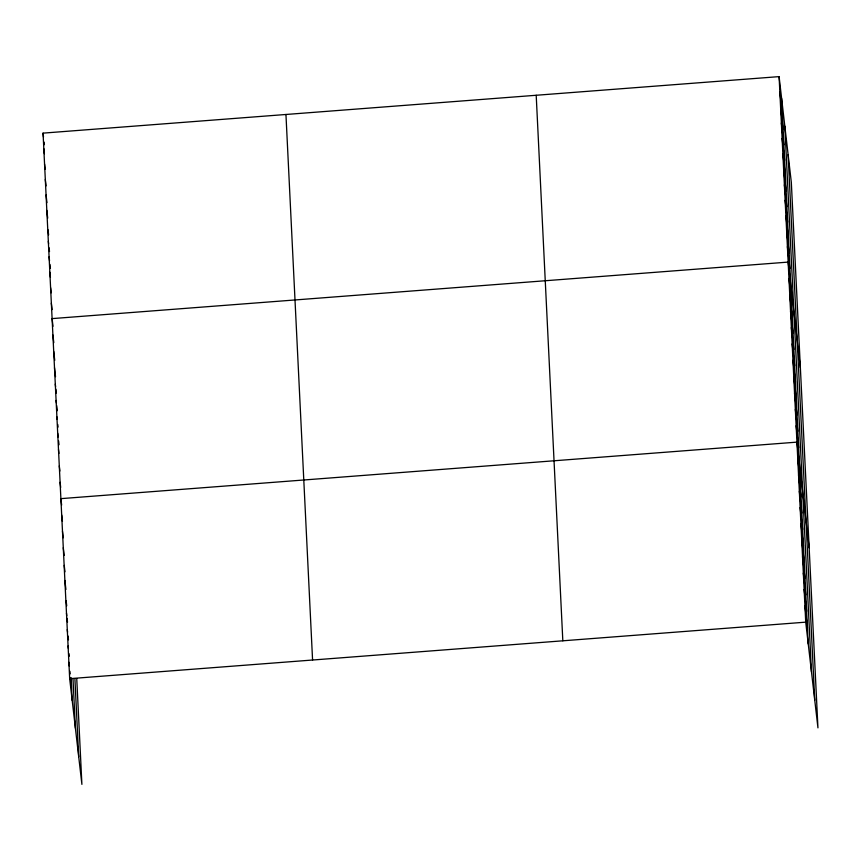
<?xml version="1.0" encoding="UTF-8"?>
<svg xmlns="http://www.w3.org/2000/svg" width="861" height="861" viewBox="0 0 861 861"><rect width="100%" height="100%" fill="white"/><g stroke="black" fill="none" stroke-linecap="round" stroke-linejoin="round"><path stroke-width="1.29" d="M76.747 678.629L81.903 784.382L69.676 678.672L43.05 133.132L779.097 76.618L791.324 182.328L817.95 727.868L805.724 622.159L779.097 76.618M69.676 678.672L805.724 622.159M779.851 92.073L782.369 113.91M780.604 107.528L783.123 129.365M781.357 122.983L783.887 144.82M782.111 138.438L784.64 160.275M782.864 153.904L785.393 175.73M783.618 169.359L786.147 191.196M784.371 184.814L786.9 206.651M785.124 200.269L787.654 222.106M785.878 215.724L788.407 237.561M786.631 231.189L789.16 253.016M787.395 246.644L789.914 268.481M800.375 367.808L788.149 262.099L52.101 318.613L52.995 326.319M788.945 278.469L791.474 300.306M789.741 294.828L792.271 316.665M790.538 311.198L793.067 333.035M791.345 327.567L793.864 349.405M792.142 343.926L794.671 365.764M792.938 360.296L795.467 382.133M793.734 376.666L796.264 398.503M794.531 393.036L797.06 414.862M795.338 409.395L797.856 431.232M796.134 425.764L798.664 447.602M809.168 547.844L796.931 442.134L60.894 498.648L61.637 505.063M797.727 458.493L800.256 480.33M798.534 474.863L801.053 496.7M799.331 491.233L801.86 513.059M800.127 507.592L802.656 529.429M800.924 523.962L803.453 545.799M801.72 540.331L804.249 562.158M802.527 556.69L805.046 578.527M803.324 573.06L805.853 594.897M804.12 589.43L806.649 611.267M804.917 605.789L807.446 627.626M43.05 133.132L43.491 136.985M44.094 142.119L44.385 144.691M43.803 148.587L44.395 153.721M44.557 164.042L45.149 169.186M45.31 179.497L46.053 185.922M46.063 194.963L46.957 202.669M46.817 210.418L47.71 218.124M48.022 229.726L48.614 234.859M48.334 241.328L48.625 243.9M49.077 247.753L49.518 251.606M49.088 256.782L49.529 260.635M49.981 264.488L50.422 268.352M49.841 272.248L50.433 277.382M50.595 287.703L51.186 292.837M51.348 303.158L52.09 309.583M52.898 334.983L53.791 342.689M53.705 351.353L54.738 360.339M54.501 367.712L55.535 376.709M55.298 384.081L55.599 386.654M55.89 389.215L56.342 393.068M56.094 400.451L56.395 403.013M56.697 405.585L57.289 410.719M56.901 416.81L57.192 419.382M57.784 424.516L58.085 427.088M57.698 433.18L58.139 437.033M58.591 440.886L59.032 444.739M58.494 449.55L58.935 453.403M59.291 465.909L59.883 471.053M60.087 482.278L60.69 487.412M61.691 515.007L62.433 521.432M62.487 531.377L63.23 537.802M63.283 547.747L64.177 555.453M64.231 565.397L64.973 571.822M64.887 580.475L65.92 589.473M66.125 600.698L66.727 605.832M66.48 613.204L66.781 615.776M67.072 618.349L67.524 622.202M67.276 629.574L67.578 632.146M68.019 635.999L68.471 639.852M68.084 645.944L68.374 648.516M68.966 653.65L69.267 656.222M68.88 662.313L69.321 666.166M69.913 671.3L70.215 673.872M70.667 677.725L71.409 684.14M788.116 154.646L814.743 700.187M784.823 126.126L811.449 671.677M781.616 98.455L808.242 643.996M536.199 95.27L562.825 640.81M285.949 114.481L312.575 660.021M74.896 678.651L78.706 756.711M73.013 679.092L75.402 728.191M71.097 677.844L72.206 700.51"/></g></svg>
